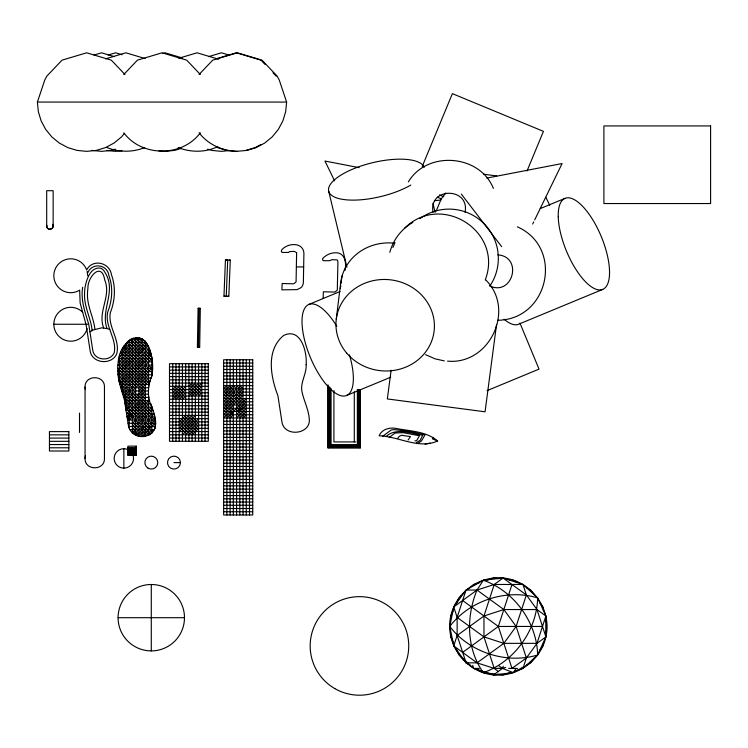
<?xml version="1.0" encoding="UTF-8"?>
<svg xmlns="http://www.w3.org/2000/svg" width="748" height="748" viewBox="0 0 748 748"><rect width="100%" height="100%" fill="white"/><g stroke="black" fill="none" stroke-linecap="round" stroke-linejoin="round"><path stroke-width="1.12" d="M142.111 416.832L151.807 407.136C146.748 396.861 147.786 385.435 152.096 375.141C153.639 363.575 152.218 350.719 145.103 341.135C131.919 330.018 118.521 349.157 118.287 361.714C116.08 374.757 120.606 387.539 124.411 399.806L128.357 425.369C129.563 433.186 137.772 438.253 145.327 436.159L145.346 432.999L155.042 423.303M145.327 436.159L145.346 429.763M344.996 270.374C346.586 263.623 345.221 253.133 336.488 252.777C331.327 252.506 326.175 254.666 322.715 258.481L322.612 260.136L323.762 260.734L329.877 260.687L331.878 259.668L336.684 259.846L337.544 260.22L337.909 262.37L337.292 290.168L334.973 292.066L323.36 291.785L323.127 298.125M198.145 308.307L200.324 308.344L199.688 347.147L197.388 347.1L198.089 308.307L198.865 308.326M223.97 296.171L225.438 260.033L230.291 260.07L228.832 296.208L223.97 296.171L224.793 296.171M79.662 290.074L80.13 302.968L86.142 324.95L90.087 350.522C91.667 363.799 112.022 365.538 116.791 353.626C120.25 339.461 107.675 326.885 110.33 312.729C115.061 300.649 115.94 287.082 111.461 274.75C109.732 262.37 92.481 258.453 86.628 270.009M145.346 341.471L145.346 436.159L148.431 435.243L148.572 432.999L151.807 429.763L151.788 432.999L148.572 435.149L148.572 396.15M122.541 393.439L122.709 390.961L145.346 368.334M46.694 226.205L46.769 225.363A3.235 3.235 0 0 0 50.49 229.234A3.235 3.235 0 0 0 52.641 224.307C55.53 228.804 46.937 231.543 46.694 226.205L46.694 190.703L53.155 190.703L53.155 225.905M119.474 358.629L119.745 355.394L151.377 355.394L151.807 358.629L122.709 387.735L121.802 390.961L148.188 390.961M450.81 615.997C444.359 643.448 465.499 672.545 493.596 674.892C517.41 677.351 540.86 660.306 545.89 636.894C552.342 609.452 531.192 580.355 503.105 578.008C479.281 575.549 455.831 592.584 450.81 615.997L453.101 610.976M199.071 74.482L212.703 60.158L237.34 52.799L261.978 60.158L277.199 76.165L279.256 80.036L286.615 102.074L285.671 111.686L282.866 120.933L278.312 129.451L272.179 136.921L264.717 143.046L256.199 147.599L246.952 150.404L236.34 151.358L226.728 150.404L217.481 147.599M82.682 287.241C80.513 299.976 85.132 312.402 88.769 324.37L92.715 349.896C93.846 360.63 110.246 362.126 114.238 352.682C116.987 338.704 104.617 326.306 107.675 312.234C112.219 300.593 113.285 287.55 108.918 275.657C107.478 264.119 91.798 262.221 87.572 273.16M142.531 339.181L139.539 337.946L138.876 339.227L136.314 337.75L135.64 339.227L122.709 352.168L122.354 348.933L149.469 348.933L151.377 355.394L122.709 384.5L120.839 387.735L148.572 387.735L148.572 346.689L148.572 348.933L119.474 378.03L119.11 381.265L150.413 381.265M336.263 319.284L340.714 282.688A49.275 45.703 6.9 0 1 393.99 243.137M85.057 387.071C84.589 374.608 104.926 374.608 104.458 387.071L104.458 458.44C104.926 470.894 84.589 470.894 85.057 458.44L85.057 387.071L85.384 389.577M85.057 458.44L85.384 455.925M340.349 288.635L340.77 285.446M341.051 283.324L342.032 275.881M391.129 370.204L387.342 398.936L485.059 411.802L496.56 324.436M465.069 212.292C469.996 186.935 428.137 186.935 433.064 212.292M119.054 380.994L119.474 378.03M127.581 341.481L129.18 342.462L130.171 339.536L132.405 342.462L130.853 339.227L142.597 339.227L142.111 342.462L119.474 365.099M148.431 435.243C161.035 429.23 154.051 412.961 150.582 403.406M543.609 642.691L542.945 645.935L539.542 650.638M545.591 632.948L546.031 630.779M546.47 628.61L546.47 624.281M125.944 345.698L126.795 342.462L146.066 342.462L145.346 345.698L119.474 371.569L118.006 374.617M433.036 437.328L432.466 438.88L437.627 441.002C418.413 449.539 398.815 436.393 379.133 435.766C381.751 429.174 389.979 427.052 396.365 428.492C410.278 431.203 426.36 431.25 437.627 441.002M148.572 429.763L145.318 432.999L144.532 436.234L138.268 436.234L138.876 432.999L148.572 423.303M149.469 348.933L148.572 352.168L119.474 381.265M146.066 342.462L148.048 345.698L119.474 374.795L118.446 378.03L151.451 378.03M469.875 665.019L466.032 662.84L453.746 645.935L457.14 635.491L457.14 617.409L466.032 590.05L483.339 580.261L503.105 578.008L522.974 584.469L537.634 597.904L545.89 615.997L545.89 636.894L537.634 654.996L522.974 668.432L515.25 670.947M497.766 671.012L494.213 668.432L477.018 662.84L453.746 645.935L449.791 626.45L453.746 606.955L466.032 590.05L477.018 590.05L494.213 584.469L522.974 584.469L526.368 594.912L536.999 609.545L545.89 615.997L536.999 643.355L526.368 657.988L522.974 668.432L520.776 668.422M511.969 584.534L526.368 594.912L516.12 626.45L503.843 643.355L477.018 662.84L466.032 662.84L462.694 652.359L498.346 626.45L511.969 584.534L503.105 578.008L494.213 584.469L483.965 615.997L483.965 636.894L494.213 668.432L499.758 668.413M124.243 133.602L121.522 136.921L114.051 143.046L105.533 147.599L96.296 150.404L86.675 151.358L77.063 150.404L67.816 147.599L59.298 143.046L51.836 136.921L45.703 129.451L41.149 120.933L38.344 111.686L37.4 102.074L44.758 80.036L46.815 76.165L62.037 60.158L86.675 52.799L111.312 60.158L124.944 74.482M503.236 666.244L502.478 668.432L493.596 674.892L473.718 668.432L459.057 654.996L456.308 648.955M118.408 377.824L119.474 374.795M122.709 348.933L123.57 346.548L125.944 348.933L124.243 345.698L148.048 345.698L148.572 348.933M422.218 166.486L452.39 93.64L543.441 131.358L527.022 170.993M392.934 247.466L394.981 242.511M436.308 210.786L441.236 198.893L445.799 192.947M485.256 279.902C503.778 231.384 441.011 191.712 404.453 228.346M129.18 394.196L125.944 397.431L124.542 400.666L149.675 400.666M119.474 371.569L118.025 374.795L152.143 374.795M456.308 603.935L459.057 597.904L461.507 595.66M532.679 224.035L533.689 221.95M534.708 219.865L562.103 163.541L486.939 178.061M145.103 341.135L145.346 342.462L119.474 368.334L117.782 371.569L152.564 371.569M117.763 371.391L119.474 368.334M142.111 428.52L145.346 426.528M148.572 428.52L151.807 426.528M133.088 433.644L135.64 432.999L151.807 416.832L153.873 413.597L126.543 413.597L145.346 394.196M239.809 409.885L240.501 408.81L243.044 408.268L236.574 411.503L246.27 401.807M124.411 399.806L125.944 397.431M515.886 668.721L513.352 672.63L493.596 674.892L491.819 673.583M138.876 436.234L155.042 420.067L154.64 416.832L127.038 416.804L129.18 413.597L145.346 397.431M132.405 339.227L133.107 338.199L135.64 339.227M148.572 365.099L151.807 368.334L125.944 394.196L123.729 397.431L148.824 397.431M534.081 658.147L530.669 662.84L526.816 665.019M120.699 387.24L122.709 384.5M408.352 181.914C427.043 150.301 479.833 154.294 493.381 188.431M200.314 132.77C182.437 157.173 141.69 157.173 123.813 132.77M397.609 438.412L399.526 436.168L401.704 435.252L410.493 436.654L408.118 439.946M123.794 74.482L137.426 60.158L162.064 52.799L186.701 60.158L200.324 74.482M145.346 390.961L126.047 410.362L153.097 410.362M125.944 390.961L122.766 394.196L148.226 394.196M135.64 429.763L132.471 432.999L142.111 423.303M142.111 436.234L145.318 432.999M120.634 352.317L122.709 355.394L138.876 339.227M119.474 361.864L142.111 339.227M132.405 384.5L148.572 368.334L145.346 365.099M132.405 390.961L148.572 374.795M135.64 390.961L125.944 400.666L125.047 403.901L150.769 403.901M138.876 387.735L148.572 378.03M135.64 394.196L125.944 403.901L125.542 407.136L151.807 407.136M138.876 390.961L148.572 381.265M125.944 407.136L145.346 387.735M145.346 400.666L129.198 416.804L127.534 420.039L155.341 420.067M148.572 400.666L129.198 420.039L129.198 416.832L132.405 413.597L129.18 416.804L127.038 416.832M135.64 416.832L148.572 403.901M132.405 423.303L148.572 407.136M132.405 426.528L135.64 423.303M132.405 429.763L151.807 410.362M172.723 389.54L175.958 386.314M148.572 416.832L151.807 413.597M172.723 392.775L179.193 386.314M172.723 396.01L182.428 386.314M172.723 399.245L185.663 386.314M175.958 399.245L185.663 389.54M188.898 386.314L192.124 383.079M179.193 399.245L185.663 392.775M188.898 389.54L195.359 383.079M182.428 399.245L185.663 396.01M188.898 392.775L198.594 383.079M188.898 396.01L201.829 383.079M192.124 396.01L201.829 386.314M195.359 396.01L201.829 389.54M198.594 396.01L201.829 392.775M179.193 421.881L185.663 415.411M179.193 425.116L188.898 415.411M179.193 428.342L192.124 415.411M179.193 431.577L195.359 415.411M226.868 385.641L223.643 388.866L252.74 388.866M182.428 431.577L195.359 418.646M230.103 385.641L223.643 392.102L252.74 392.102M182.428 434.812L198.594 418.646M185.663 434.812L198.594 421.881M233.339 388.866L223.643 398.572L252.74 398.572M188.898 434.812L198.594 425.116M192.124 434.812L198.594 428.342M236.574 392.102L239.809 388.866L236.574 385.641M233.339 398.572L223.643 408.268L252.74 408.268M243.044 392.102L223.643 411.503L252.74 411.503M243.044 395.337L223.643 414.738L252.74 414.738M233.339 408.268L223.643 417.973L252.74 417.973M236.574 405.042L243.044 398.572M226.868 417.973L246.27 398.572M230.103 417.973L233.339 414.738L230.103 411.503M236.574 414.738L246.27 405.042M236.574 417.973L246.27 408.268M239.809 417.973L246.27 411.503M243.044 417.973L246.27 414.738M360.274 389.456L360.274 447.893L327.942 447.893L330.831 445.004L330.831 388.418M119.773 384.145L148.572 355.394L150.535 352.168L120.709 352.168L122.709 355.394M145.346 436.159L148.572 432.999M123.467 396.534L125.944 394.196M472.091 585.955L473.718 584.469L479.244 582.673M389.166 437.477L395.094 433.008L403.256 432.671L419.469 435.775L416.636 440.675L414.878 440.862M129.18 407.136L125.944 409.708L125.944 343.547M135.846 435.336L138.876 432.999L135.64 435.214L135.64 337.844M382.527 436.393L391.251 429.96L393.934 429.595L409.605 431.446L424.967 434.915L421.489 440.965L417.608 443.452M462.694 652.359L457.14 635.491L483.965 615.997L503.843 609.545L536.999 609.545L545.89 636.894L536.999 643.355L503.843 643.355L483.965 636.894L457.14 617.409L453.746 606.955L477.018 590.05L483.339 580.261C514.054 590.929 536.98 622.486 537.634 654.996C506.518 664.411 469.426 652.359 449.791 626.45C469.426 600.532 506.518 588.48 537.634 597.904C536.98 630.414 514.054 661.961 483.339 672.63L476.607 668.824M385.977 436.598C395.935 427.314 410.923 433.354 422.676 435.28L420.245 440.245L416.327 442.638M522.974 667.197L513.352 672.63L502.478 668.432L498.888 665.823M217.799 146.589C205.522 152.592 190.824 152.555 178.192 147.599M260.874 144.57L255.199 147.599L245.952 150.404M89.91 331.766L92.135 330.7C91.05 318.938 84.851 308.232 84.533 296.348A54.735 54.735 0 0 1 85.01 287.569C86.413 279.817 90.209 267.158 100.12 268.083A6.854 6.854 0 0 1 104.449 271.599C117.445 290.673 100.12 309.438 107.001 328.578L109.769 329.457M308.831 304.455L340.106 291.496M540.215 208.608L565.02 198.332M346.548 395.505L390.765 377.188M602.738 289.392L518.616 324.23A49.275 18.859 67.5 0 1 504.115 319.218M487.07 390.634L539.028 369.119L519.944 323.052M92.06 330.233L101.887 327.82L107.001 328.578M486.967 580.158L493.596 578.008L499.084 578.634M505.704 667.384L502.478 668.432L498.046 668.413M509.725 672.733L503.105 674.892L497.616 674.266M425.07 444.134L430.165 443.106M115.267 149.161L111.162 150.404L101.541 151.358L91.929 150.404M144.729 147.599C132.686 152.396 119.044 152.396 107.011 147.599M180.82 148.534L174.658 150.404L165.046 151.358L158.641 150.722M94.042 55.034L101.541 52.799L114.397 56.642M108.114 55.034L115.613 52.799L122.036 54.716M105.515 58.877L125.87 52.799L145.149 58.559M162.905 53.435L165.046 52.799L182.185 57.914M178.837 58.241L197.051 52.799L218.472 59.195M208.561 56.642L221.417 52.799L228.916 55.034M217.06 58.559L236.34 52.799L260.977 60.158M497.729 320.275C548.901 319.602 564.207 247.635 517.345 226.822M122.018 150.722L115.613 151.358L107.067 150.516M229.963 150.516L221.417 151.358L211.806 150.404L207.692 149.161M479.225 668.403L473.718 668.432L472.699 665.299M508.64 668.375L517.476 668.403M37.4 102.074L286.615 102.074M296.423 266.924L303.716 266.924M53.819 324.249L87.703 324.249M118.82 358.629L151.909 358.629M447.538 361.134C489.613 365.183 515.961 309.401 485.602 279.789M118.268 361.864L152.405 361.864M223.643 363.004L252.74 363.004M117.932 365.099L152.657 365.099M223.643 366.24L252.74 366.24M169.497 366.913L208.29 366.913M117.763 368.334L152.686 368.334M223.643 369.465L252.74 369.465M169.497 370.148L208.29 370.148M223.643 372.7L252.74 372.7M169.497 373.374L208.29 373.374M223.643 375.935L252.74 375.935M169.497 376.609L208.29 376.609M223.643 379.171L252.74 379.171M169.497 379.844L208.29 379.844M223.643 382.406L252.74 382.406M169.497 383.079L208.29 383.079M149.357 384.5L119.876 384.5L122.709 381.265L119.474 382.845L119.474 356.329M223.643 385.641L252.74 385.641M169.497 386.314L208.29 386.314M169.497 389.54L208.29 389.54M169.497 392.775L208.29 392.775M252.74 395.337L223.643 395.337L233.339 385.641L236.574 388.866L223.643 401.807L252.74 401.807M169.497 396.01L208.29 396.01M169.497 399.245L208.29 399.245M169.497 402.48L208.29 402.48M252.74 405.042L223.643 405.042L233.339 395.337L236.574 398.572M169.497 405.715L208.29 405.715M169.497 408.941L208.29 408.941M169.497 412.176L208.29 412.176M169.497 415.411L208.29 415.411M169.497 418.646L208.29 418.646M223.643 421.208L252.74 421.208M169.497 421.881L208.29 421.881M128.039 423.274L155.696 423.303M223.643 424.434L252.74 424.434M169.497 425.116L208.29 425.116M128.731 426.51L155.453 426.528M223.643 427.669L252.74 427.669M169.497 428.342L208.29 428.342M130.021 429.745L154.35 429.763M223.643 430.904L252.74 430.904M169.497 431.577L208.29 431.577M223.643 434.139L252.74 434.139M169.497 434.812L208.29 434.812M49.452 434.85L68.853 434.85M223.643 437.374L252.74 437.374M49.452 438.085L68.853 438.085M169.497 438.048L208.29 438.048M223.643 440.609L252.74 440.609M49.452 441.32L68.853 441.32M355.861 441.918L333.917 441.918L333.917 390.652M223.643 443.835L252.74 443.835M49.452 444.555L68.853 444.555M330.831 445.004L357.385 445.004L360.274 447.893M223.643 447.07L252.74 447.07M49.452 447.79L68.853 447.79M127.936 447.79L136.276 447.79M127.936 448.361L136.276 448.361M127.936 448.978L136.276 448.978M136.276 449.604L127.936 449.604A9.696 9.696 0 0 0 114.257 457.028A9.696 9.696 0 0 0 125.262 468.033A9.696 9.696 0 0 0 132.648 454.335M223.643 450.305L252.74 450.305M127.936 450.623L136.276 450.623M127.936 451.558L136.276 451.558M127.936 452.531L136.276 452.531M127.936 453.456L136.276 453.456M223.643 453.54L252.74 453.54M127.936 454.279L136.276 454.279M127.936 454.691L136.276 454.691M127.936 454.859L136.276 454.859M127.936 454.962L136.276 454.943M223.643 456.776L252.74 456.776M223.643 460.011L252.74 460.011M173.957 462.61L180.427 462.61A6.47 6.47 0 0 1 170.722 468.211A6.47 6.47 0 0 1 170.722 457.009A6.47 6.47 0 0 1 180.427 462.61M223.643 463.236L252.74 463.236M223.643 466.471L252.74 466.471M223.643 469.707L252.74 469.707M223.643 472.942L252.74 472.942M223.643 476.177L252.74 476.177M223.643 479.403L252.74 479.403M223.643 482.638L252.74 482.638M223.643 485.873L252.74 485.873M223.643 489.108L252.74 489.108M223.643 492.343L252.74 492.343M223.643 495.578L252.74 495.578M223.643 498.804L252.74 498.804M223.643 502.039L252.74 502.039M223.643 505.274L252.74 505.274M223.643 508.509L252.74 508.509M223.643 511.744L252.74 511.744M118.091 617.698L184.485 617.698A33.193 33.193 0 0 0 134.687 588.947A33.193 33.193 0 0 0 134.687 646.45A33.193 33.193 0 0 0 184.485 617.698M462.694 600.541L498.346 626.45L542.422 626.45M228.785 296.208L228 296.199M226.794 260.042L225.438 260.033M229.468 260.07L230.291 260.07M200.361 308.344L199.604 308.335M197.388 347.1L198.173 347.119M227.71 260.052L226.242 296.189M198.912 347.128L199.688 347.147M199.155 308.326L198.463 347.119M237.34 151.358C222.717 151.087 208 144.551 199.09 132.77M508.967 579.765L513.352 580.261L517.205 582.44M494.316 673.883L483.339 672.63C466.369 648.927 466.06 616.389 477.018 590.05L503.843 609.545L516.12 626.45L526.368 657.988L511.969 668.366L498.346 626.45M483.909 174.256L496.663 175.939M497.729 254.853C523.488 256.658 512.66 297.087 489.444 285.773M359.134 167.646L324.969 161.044L334.599 180.857M444.293 360.882L435.177 358.881L425.556 354.683M439.431 194.948L443.686 196.715M437.346 197.173L441.311 198.818M526.816 587.881L530.669 590.05L534.081 594.744M239.809 408.268L240.501 408.81M239.809 385.641L243.044 388.866L236.574 395.337L233.339 392.102M129.18 384.5L132.405 387.735M125.944 387.735L132.405 394.196M151.807 416.832L155.042 420.067M145.346 416.832L151.807 423.303M138.876 416.832L145.346 423.303M132.405 416.832L138.876 423.303M261.781 60.999L264.988 64.375M273.001 72.799L276.208 76.165M119.745 355.394L122.709 358.629M142.597 339.227L145.346 342.462M461.338 194.115L501.674 246.681M126.795 342.462L129.18 345.698M539.542 602.262L542.945 606.955L543.609 610.209M545.825 197.248L549.752 205.289M450.81 636.894L453.101 641.924M103.701 327.979C97.259 311.888 111.592 296.255 104.729 280.004C101.653 261.183 87.638 276.788 87.927 287.98A51.575 51.575 0 0 0 87.479 296.245C87.815 307.68 93.762 317.984 94.893 329.288M432.952 203.325L435.13 212.404M328.681 191.142L346.922 267.176M545.591 619.952L546.031 622.121M87.123 271.365L87.703 275.75M122.709 390.961L122.766 394.196L122.709 348.241M360.003 389.512L360.003 447.622L328.213 447.622L328.213 386.024M359.283 390.119L359.283 446.893L328.933 446.893L328.933 386.641M359.049 390.634L359.049 446.659L329.167 446.659L329.167 387.137M358.713 389.54L358.713 446.332L329.503 446.332L329.503 388.38M358.414 390.063L358.414 446.032L329.803 446.032L329.803 387.726M358.217 390.101L358.217 445.827L329.999 445.827L329.999 387.782M357.535 389.54L357.535 445.154L330.681 445.154L330.681 388.38M357.385 389.577L357.385 445.004M354.3 391.812L354.3 441.918M327.942 384.781L327.942 447.893M249.505 359.769L249.505 514.97M246.27 359.769L246.27 514.97M243.044 359.769L243.044 514.97M239.809 359.769L239.809 514.97M236.574 359.769L236.574 514.97M233.339 359.769L233.339 514.97M230.103 359.769L230.103 514.97M226.868 359.769L226.868 514.97M205.064 363.678L205.064 441.283M201.829 363.678L201.829 441.283M198.594 363.678L198.594 441.283M195.359 363.678L195.359 441.283M192.124 363.678L192.124 441.283M188.898 363.678L188.898 441.283M185.663 363.678L185.663 441.283M182.428 363.678L182.428 441.283M179.193 363.678L179.193 441.283M175.958 363.678L175.958 441.283M172.723 363.678L172.723 441.283M155.042 418.543L155.042 428.52M151.807 357.965L151.807 376.431M151.807 406.622L151.807 432.999L132.405 432.999L132.405 338.517M151.283 584.497L151.283 650.891M142.111 339.003L142.111 436.458M138.876 337.909L138.876 436.458M129.18 340.284L129.198 427.978M123.859 448.735L123.859 468.136M79.512 413.055L79.512 432.456M87.123 328.634A16.942 16.942 0 0 1 63.599 339.601A16.942 16.942 0 0 1 56.885 314.534A16.942 16.942 0 0 1 82.738 312.271M79.232 290.42A16.942 16.942 0 0 1 55.735 283.567A16.942 16.942 0 0 1 63.599 260.398A16.942 16.942 0 0 1 86.413 269.271M419.937 218.64A49.275 49.275 0 0 1 490.043 285.745M389.83 252.347A49.275 49.275 0 0 1 412.793 222.418M410.811 185.055A49.275 17.419 -13.5 0 1 336.198 197.752A49.275 17.419 -13.5 0 1 359.872 166.393A49.275 17.419 -13.5 0 1 424.238 167.281M349.4 354.795A49.275 18.859 67.5 0 1 334.132 392.186A49.275 18.859 67.5 0 1 302.052 319.471A49.275 18.859 67.5 0 1 336.852 326.362M434.466 200.791A49.275 49.275 0 0 1 440.899 200.09M296.619 252.637L296.077 281.903L293.758 283.801L282.146 283.52L281.921 289.859L297.152 289.616L301.126 287.569A7.639 7.639 0 0 0 303.37 282.202L303.912 253.114C303.043 241.595 286.961 242.848 281.5 250.215L281.407 251.87L282.548 252.469L288.663 252.422L289.588 251.58L294.31 251.403L296.619 252.637M306.166 364.622C306.661 373.411 300.958 381.143 301.678 389.932C303.202 399.554 308.232 408.202 309.186 417.982C311.981 434.728 283.66 437.861 281.846 421.283L277.901 395.72C270.636 376.758 265.652 350.204 283.66 335.45C300.948 327.119 307.213 352.056 306.166 364.622M710.6 125.935L603.898 125.935L603.898 203.54L710.6 203.54L710.6 125.935M252.74 359.769L223.643 359.769L223.643 514.97L252.74 514.97L252.74 359.769M208.29 363.678L169.497 363.678L169.497 441.283L208.29 441.283L208.29 363.678M68.853 431.615L49.452 431.615L49.452 451.016L68.853 451.016L68.853 431.615M136.276 446.145L127.936 446.145L127.936 455.149L136.276 455.149L136.276 446.145M148.085 468.211A6.47 6.47 0 0 0 157.791 462.61A6.47 6.47 0 0 0 148.085 457.009A6.47 6.47 0 0 0 148.085 468.211M334.814 688.599A49.275 49.275 0 0 0 408.735 645.926A49.275 49.275 0 0 0 334.814 603.253A49.275 49.275 0 0 0 334.814 688.599M346.689 353.103A49.275 45.703 6.9 0 0 431.007 342.715A49.275 45.703 6.9 0 0 377.843 279.864A49.275 45.703 6.9 0 0 346.689 353.103M558.232 216.77A49.275 18.859 67.5 0 0 597.587 289.7A49.275 18.859 67.5 0 0 595.829 225.111A49.275 18.859 67.5 0 0 558.232 216.77"/></g></svg>
